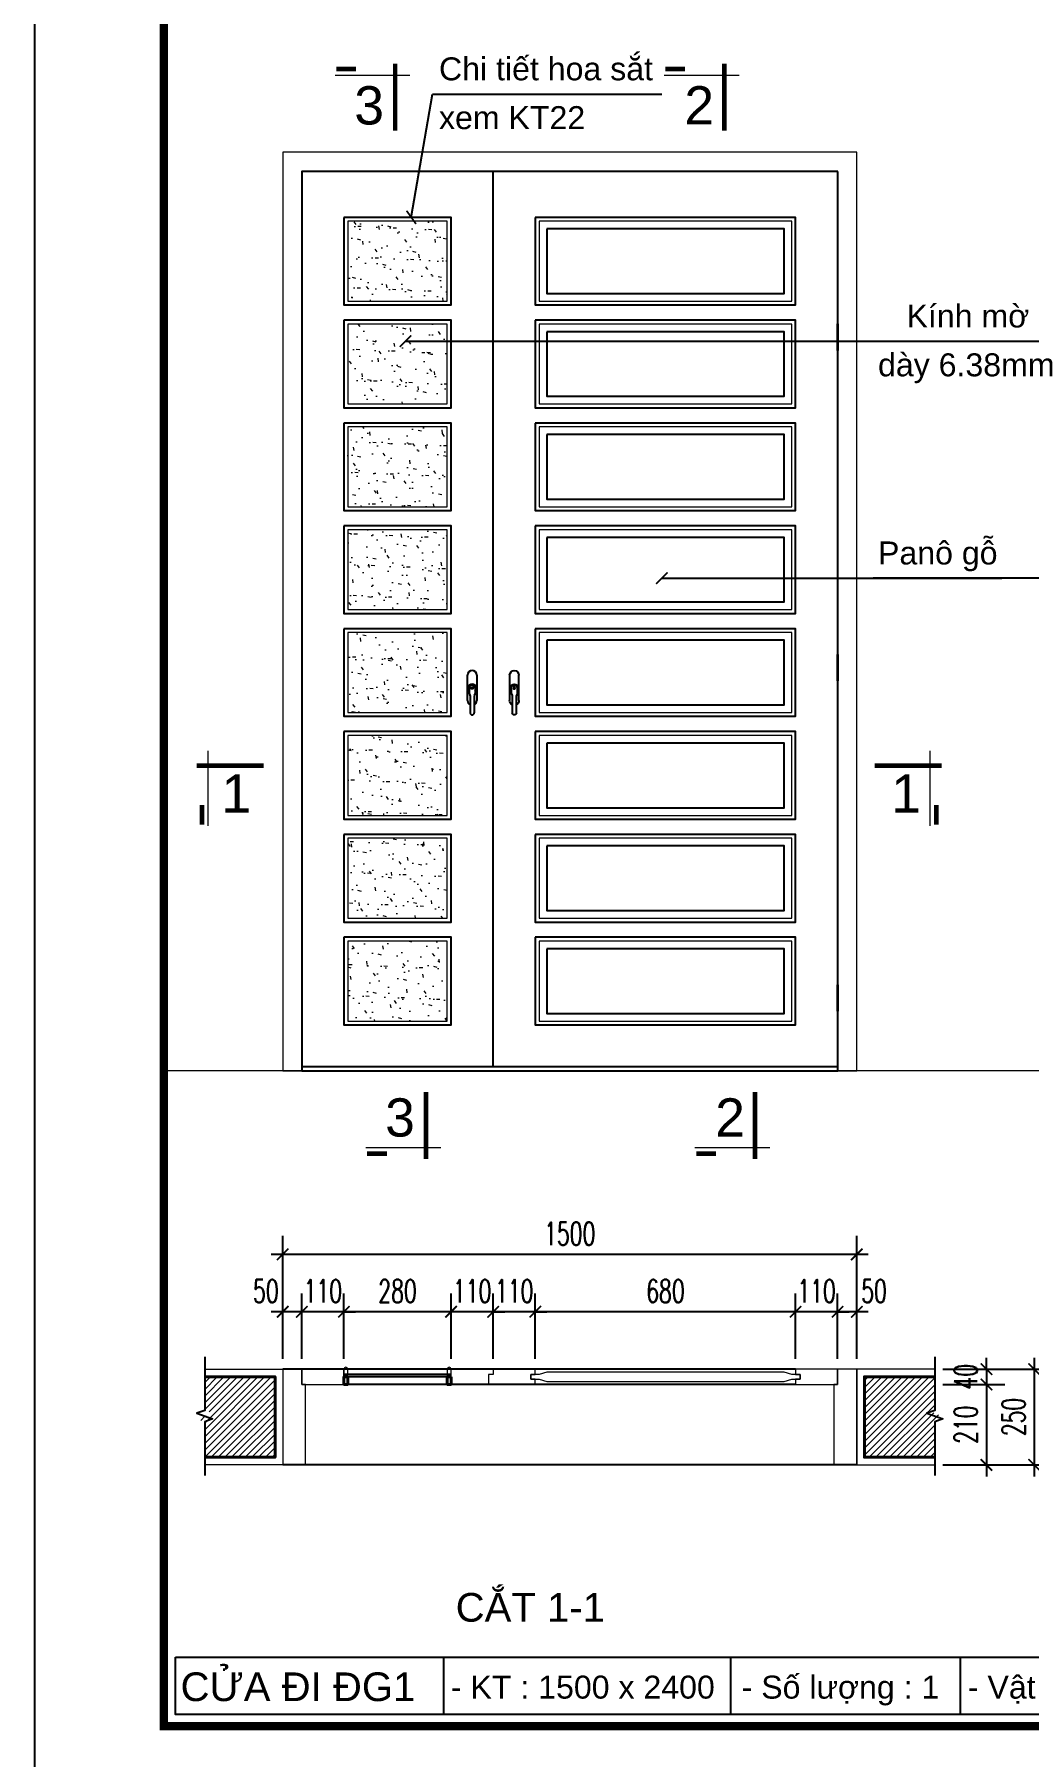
# Model space of a CAD drawing. Header units: millimetres. Extents: x -229618 to 2906, y -178063 to 96806.
# Drawn here: x -20344 to -17747, y -47989 to -43490 of the extents above; entities that cross this region are included whole.
import ezdxf
from ezdxf.enums import TextEntityAlignment as Align

# ---------------------------------------------------------------- set-up
doc = ezdxf.new("R2010")
doc.units = ezdxf.units.MM
doc.header["$LTSCALE"] = 200
doc.header["$MEASUREMENT"] = 0
doc.header["$PDMODE"] = 3
doc.header["$PDSIZE"] = 50
doc.layers.get('0').update_dxf_attribs({"color": 95, "linetype": 'CONTINUOUS'})
doc.layers.get('DEFPOINTS').update_dxf_attribs({"linetype": 'CONTINUOUS'})
for name, color, linetype, lineweight in [('cat', 1, 'CONTINUOUS', 40), ('hatch', 250, 'CONTINUOUS', 5), ('nho', 252, 'CONTINUOUS', 15), ('thay', 7, 'CONTINUOUS', 18)]:
    doc.layers.add(name, color=color, linetype=linetype, lineweight=lineweight)
for name, color, linetype in [('CUA', 145, 'CONTINUOUS'), ('DIM', 251, 'CONTINUOUS'), ('KHUNGTEN', 7, 'CONTINUOUS'), ('NOITHAT', 99, 'CONTINUOUS'), ('TEXT', 33, 'CONTINUOUS')]:
    doc.layers.add(name, color=color, linetype=linetype)
doc.layers.add('in', color=203, linetype='CONTINUOUS', lineweight=5, plot=False)
doc.styles.add('Aria H iso', font='Vharial_0.ttf')
doc.styles.add('Arial iso', font='vnarial_0.ttf')
doc.styles.add('Scale', font='vnsimli.shx', dxfattribs={"width": 0.65, "bigfont": 'bigfont.shx'})
doc.dimstyles.new('Scale', dxfattribs={"dimscale": 75, "dimtxt": 2, "dimasz": 1, "dimexe": 1.6, "dimexo": 0, "dimgap": 0.8, "dimtad": 1, "dimdec": 0, "dimzin": 0, "dimdsep": 46, "dimtxsty": 'Scale', "dimblk": 'ARCHTICK', "dimcen": 0.1, "dimdle": 1, "dimclrd": 256, "dimclre": 256, "dimclrt": 3, "dimadec": 0, "dimazin": 0, "dimtfac": 1, "dimtdec": 0, "dimtix": 1, "dimtmove": 2, "dimatfit": 3, "dimldrblk": 'ARCHTICK', "dimfxl": 0, "dimtolj": 1, "dimtzin": 0, "dimarcsym": 0})

# ---------------------------------------------------------------- blocks, each defined once
blk = doc.blocks.new('KhungA3')
at = {"layer": 'DEFPOINTS', "color": 8}
blk.add_lwpolyline([(-3.74, 3.81), (416.31, 3.81), (416.31, 300.81), (-3.74, 300.81)], close=True, dxfattribs=at)
at = {"layer": 'KHUNGTEN', "color": 4, "const_width": 0.724}
blk.add_lwpolyline([(7.54, 8.99), (411.13, 8.99), (411.13, 295.64), (7.54, 295.64)], close=True, dxfattribs=at)
blk = doc.blocks.new('cactn')
at = {"layer": 'thay', "ltscale": 600}
blk.add_line((-9225, 9972), (-9225, -2458), dxfattribs=at)
at = {"layer": 'thay', "ltscale": 600, "const_width": 762}
for points in [[(-10263, 9771), (-10263, 6486)], [(0, 0), (-11114, 0)]]:
    blk.add_lwpolyline(points, dxfattribs=at)
at = {"layer": 'TEXT', "style": 'Aria H iso'}
blk.add_attdef('A', text='', height=6350, dxfattribs=at).set_placement((-4573, 4581), align=Align.MIDDLE_CENTER)
blk = doc.blocks.new('cactd')
at = {"layer": 'thay', "ltscale": 600}
blk.add_line((-9972, -9225), (2458, -9225), dxfattribs=at)
at = {"layer": 'thay', "ltscale": 600, "const_width": 762}
for points in [[(0, 0), (0, -11114)], [(-9771, -10263), (-6486, -10263)]]:
    blk.add_lwpolyline(points, dxfattribs=at)
at = {"layer": 'TEXT', "style": 'Aria H iso'}
blk.add_attdef('1', text='', height=6350, dxfattribs=at).set_placement((-4149, -4127), align=Align.MIDDLE_CENTER)
blk = doc.blocks.new('tay nam')
at = {"ltscale": 0.5}
for p, q in [((-7.7, 0), (-7.7, -14.7)), ((7.7, 0), (7.7, -14.7)), ((-7.6, -15.4), (-5.6, -19.3)), ((-5.4, -19.9), (-5.4, -64.4)), ((5.4, -19.9), (5.4, -64.4)), ((7.6, -15.4), (5.6, -19.3))]:
    blk.add_line(p, q, dxfattribs=at)
for points in [[(-12, -7.7), (-12, 33.8)], [(12, 33.8), (12, -32.8)], [(-12, -32.8), (-12, -7.7)]]:
    blk.add_lwpolyline(points, dxfattribs=at)
blk.add_circle((0, 0), 2.19, dxfattribs=at)
for centre, radius, start, end in [((0, 33.8), 12, 0, 180), ((0, 0), 10.4, 318.259, 221.741), ((0, 0), 7.75, 0, 180), ((0, 0), 10.4, 318.259, 131.741), ((0, -32.8), 12, 180, 243.1549), ((-6.2, -14.7), 1.5, 180, 207.1927), ((-6.9, -19.9), 1.5, 0, 27.1927), ((6.9, -19.9), 1.5, 152.8073, 180), ((0, -32.8), 12, 296.8451, 0), ((6.2, -14.7), 1.5, 332.8073, 0), ((0, -64.4), 5.44, 180, 0)]:
    blk.add_arc(centre, radius, start, end, dxfattribs=at)
blk = doc.blocks.new('_ArchTick')
at = {"color": 0, "linetype": 'ByBlock', "const_width": 0.15}
blk.add_lwpolyline([(-0.5, -0.5), (0.5, 0.5)], dxfattribs=at)
blk = doc.blocks.new('*D742')
at = {"layer": 'DEFPOINTS', "color": 0}
for p in [(-18246, -46827.1), (-18246, -46950), (-18195.8, -46950)]:
    blk.add_point(p, dxfattribs=at)
at = {"layer": 'DIM', "linetype": 'Continuous', "lineweight": -2}
for p, q in [((-18246, -46950), (-18246, -46779.1)), ((-18195.8, -46950), (-18195.8, -46779.1)), ((-18165.8, -46827.1), (-18276, -46827.1))]:
    blk.add_line(p, q, dxfattribs=at)
at = {"layer": 'DIM', "lineweight": -2, "xscale": 30, "yscale": 30, "zscale": 30, "rotation": 180}
blk.add_blockref('_ArchTick', (-18246, -46827.1), dxfattribs=at)
at = {"layer": 'DIM', "lineweight": -2, "xscale": 30, "yscale": 30, "zscale": 30}
blk.add_blockref('_ArchTick', (-18195.8, -46827.1), dxfattribs=at)
at = {"layer": 'DIM', "color": 3, "insert": (-18150.7, -46773.1), "char_height": 60, "attachment_point": 5, "style": 'Scale'}
blk.add_mtext('\\A1;50', dxfattribs=at)
blk = doc.blocks.new('*D743')
at = {"layer": 'DEFPOINTS', "color": 0}
for p in [(-19695.8, -46677.1), (-19695.8, -46950), (-18195.8, -46950)]:
    blk.add_point(p, dxfattribs=at)
at = {"layer": 'DIM', "linetype": 'Continuous', "lineweight": -2}
for p, q in [((-19695.8, -46950), (-19695.8, -46629.1)), ((-18195.8, -46950), (-18195.8, -46629.1)), ((-18165.8, -46677.1), (-19725.8, -46677.1))]:
    blk.add_line(p, q, dxfattribs=at)
at = {"layer": 'DIM', "lineweight": -2, "xscale": 30, "yscale": 30, "zscale": 30, "rotation": 180}
blk.add_blockref('_ArchTick', (-19695.8, -46677.1), dxfattribs=at)
at = {"layer": 'DIM', "lineweight": -2, "xscale": 30, "yscale": 30, "zscale": 30}
blk.add_blockref('_ArchTick', (-18195.8, -46677.1), dxfattribs=at)
at = {"layer": 'DIM', "color": 3, "insert": (-18945.8, -46623.1), "char_height": 60, "attachment_point": 5, "style": 'Scale'}
blk.add_mtext('\\A1;1500', dxfattribs=at)
blk = doc.blocks.new('*D744')
at = {"layer": 'DEFPOINTS', "color": 0}
for p in [(-18355.8, -46827.1), (-18355.8, -46950), (-18246, -46950)]:
    blk.add_point(p, dxfattribs=at)
at = {"layer": 'DIM', "linetype": 'Continuous', "lineweight": -2}
for p, q in [((-18355.8, -46950), (-18355.8, -46779.1)), ((-18246, -46950), (-18246, -46779.1)), ((-18355.8, -46827.1), (-18385.8, -46827.1)), ((-18246, -46827.1), (-18355.8, -46827.1)), ((-18246, -46827.1), (-18216, -46827.1))]:
    blk.add_line(p, q, dxfattribs=at)
at = {"layer": 'DIM', "lineweight": -2, "xscale": 30, "yscale": 30, "zscale": 30}
blk.add_blockref('_ArchTick', (-18355.8, -46827.1), dxfattribs=at)
at = {"layer": 'DIM', "lineweight": -2, "xscale": 30, "yscale": 30, "zscale": 30, "rotation": 180}
blk.add_blockref('_ArchTick', (-18246, -46827.1), dxfattribs=at)
at = {"layer": 'DIM', "color": 3, "insert": (-18300.9, -46773.1), "char_height": 60, "attachment_point": 5, "style": 'Scale'}
blk.add_mtext('\\A1;110', dxfattribs=at)
blk = doc.blocks.new('*D745')
at = {"layer": 'DEFPOINTS', "color": 0}
for p in [(-19035.8, -46827.1), (-19035.8, -46950), (-18355.8, -46950)]:
    blk.add_point(p, dxfattribs=at)
at = {"layer": 'DIM', "linetype": 'Continuous', "lineweight": -2}
for p, q in [((-19035.8, -46950), (-19035.8, -46779.1)), ((-18355.8, -46950), (-18355.8, -46779.1)), ((-18325.8, -46827.1), (-19065.8, -46827.1))]:
    blk.add_line(p, q, dxfattribs=at)
at = {"layer": 'DIM', "lineweight": -2, "xscale": 30, "yscale": 30, "zscale": 30, "rotation": 180}
blk.add_blockref('_ArchTick', (-19035.8, -46827.1), dxfattribs=at)
at = {"layer": 'DIM', "lineweight": -2, "xscale": 30, "yscale": 30, "zscale": 30}
blk.add_blockref('_ArchTick', (-18355.8, -46827.1), dxfattribs=at)
at = {"layer": 'DIM', "color": 3, "insert": (-18695.8, -46773.1), "char_height": 60, "attachment_point": 5, "style": 'Scale'}
blk.add_mtext('\\A1;680', dxfattribs=at)
blk = doc.blocks.new('*D746')
at = {"layer": 'DEFPOINTS', "color": 0}
for p in [(-19145.8, -46827.1), (-19145.8, -46950), (-19035.8, -46950)]:
    blk.add_point(p, dxfattribs=at)
at = {"layer": 'DIM', "linetype": 'Continuous', "lineweight": -2}
for p, q in [((-19145.8, -46950), (-19145.8, -46779.1)), ((-19035.8, -46950), (-19035.8, -46779.1)), ((-19145.8, -46827.1), (-19175.8, -46827.1)), ((-19035.8, -46827.1), (-19145.8, -46827.1)), ((-19035.8, -46827.1), (-19005.8, -46827.1))]:
    blk.add_line(p, q, dxfattribs=at)
at = {"layer": 'DIM', "lineweight": -2, "xscale": 30, "yscale": 30, "zscale": 30}
blk.add_blockref('_ArchTick', (-19145.8, -46827.1), dxfattribs=at)
at = {"layer": 'DIM', "lineweight": -2, "xscale": 30, "yscale": 30, "zscale": 30, "rotation": 180}
blk.add_blockref('_ArchTick', (-19035.8, -46827.1), dxfattribs=at)
at = {"layer": 'DIM', "color": 3, "insert": (-19090.8, -46773.1), "char_height": 60, "attachment_point": 5, "style": 'Scale'}
blk.add_mtext('\\A1;110', dxfattribs=at)
blk = doc.blocks.new('*D747')
at = {"layer": 'DEFPOINTS', "color": 0}
for p in [(-19255.8, -46827.1), (-19255.8, -46950), (-19145.8, -46950)]:
    blk.add_point(p, dxfattribs=at)
at = {"layer": 'DIM', "linetype": 'Continuous', "lineweight": -2}
for p, q in [((-19255.8, -46950), (-19255.8, -46779.1)), ((-19145.8, -46950), (-19145.8, -46779.1)), ((-19255.8, -46827.1), (-19285.8, -46827.1)), ((-19145.8, -46827.1), (-19255.8, -46827.1)), ((-19145.8, -46827.1), (-19115.8, -46827.1))]:
    blk.add_line(p, q, dxfattribs=at)
at = {"layer": 'DIM', "lineweight": -2, "xscale": 30, "yscale": 30, "zscale": 30}
blk.add_blockref('_ArchTick', (-19255.8, -46827.1), dxfattribs=at)
at = {"layer": 'DIM', "lineweight": -2, "xscale": 30, "yscale": 30, "zscale": 30, "rotation": 180}
blk.add_blockref('_ArchTick', (-19145.8, -46827.1), dxfattribs=at)
at = {"layer": 'DIM', "color": 3, "insert": (-19200.8, -46773.1), "char_height": 60, "attachment_point": 5, "style": 'Scale'}
blk.add_mtext('\\A1;110', dxfattribs=at)
blk = doc.blocks.new('*D748')
at = {"layer": 'DEFPOINTS', "color": 0}
for p in [(-19535.8, -46827.1), (-19535.8, -46950), (-19255.8, -46950)]:
    blk.add_point(p, dxfattribs=at)
at = {"layer": 'DIM', "linetype": 'Continuous', "lineweight": -2}
for p, q in [((-19535.8, -46950), (-19535.8, -46779.1)), ((-19255.8, -46950), (-19255.8, -46779.1)), ((-19225.8, -46827.1), (-19565.8, -46827.1))]:
    blk.add_line(p, q, dxfattribs=at)
at = {"layer": 'DIM', "lineweight": -2, "xscale": 30, "yscale": 30, "zscale": 30, "rotation": 180}
blk.add_blockref('_ArchTick', (-19535.8, -46827.1), dxfattribs=at)
at = {"layer": 'DIM', "lineweight": -2, "xscale": 30, "yscale": 30, "zscale": 30}
blk.add_blockref('_ArchTick', (-19255.8, -46827.1), dxfattribs=at)
at = {"layer": 'DIM', "color": 3, "insert": (-19395.8, -46773.1), "char_height": 60, "attachment_point": 5, "style": 'Scale'}
blk.add_mtext('\\A1;280', dxfattribs=at)
blk = doc.blocks.new('*D749')
at = {"layer": 'DEFPOINTS', "color": 0}
for p in [(-19645.8, -46827.1), (-19645.8, -46950), (-19535.8, -46950)]:
    blk.add_point(p, dxfattribs=at)
at = {"layer": 'DIM', "linetype": 'Continuous', "lineweight": -2}
for p, q in [((-19645.8, -46950), (-19645.8, -46779.1)), ((-19535.8, -46950), (-19535.8, -46779.1)), ((-19645.8, -46827.1), (-19675.8, -46827.1)), ((-19535.8, -46827.1), (-19645.8, -46827.1)), ((-19535.8, -46827.1), (-19505.8, -46827.1))]:
    blk.add_line(p, q, dxfattribs=at)
at = {"layer": 'DIM', "lineweight": -2, "xscale": 30, "yscale": 30, "zscale": 30}
blk.add_blockref('_ArchTick', (-19645.8, -46827.1), dxfattribs=at)
at = {"layer": 'DIM', "lineweight": -2, "xscale": 30, "yscale": 30, "zscale": 30, "rotation": 180}
blk.add_blockref('_ArchTick', (-19535.8, -46827.1), dxfattribs=at)
at = {"layer": 'DIM', "color": 3, "insert": (-19590.8, -46773.1), "char_height": 60, "attachment_point": 5, "style": 'Scale'}
blk.add_mtext('\\A1;110', dxfattribs=at)
blk = doc.blocks.new('*D750')
at = {"layer": 'DEFPOINTS', "color": 0}
for p in [(-19695.8, -46827.1), (-19695.8, -46950), (-19645.8, -46950)]:
    blk.add_point(p, dxfattribs=at)
at = {"layer": 'DIM', "linetype": 'Continuous', "lineweight": -2}
for p, q in [((-19695.8, -46950), (-19695.8, -46779.1)), ((-19645.8, -46950), (-19645.8, -46779.1)), ((-19615.8, -46827.1), (-19725.8, -46827.1))]:
    blk.add_line(p, q, dxfattribs=at)
at = {"layer": 'DIM', "lineweight": -2, "xscale": 30, "yscale": 30, "zscale": 30, "rotation": 180}
blk.add_blockref('_ArchTick', (-19695.8, -46827.1), dxfattribs=at)
at = {"layer": 'DIM', "lineweight": -2, "xscale": 30, "yscale": 30, "zscale": 30}
blk.add_blockref('_ArchTick', (-19645.8, -46827.1), dxfattribs=at)
at = {"layer": 'DIM', "color": 3, "insert": (-19739.7, -46773.1), "char_height": 60, "attachment_point": 5, "style": 'Scale'}
blk.add_mtext('\\A1;50', dxfattribs=at)
blk = doc.blocks.new('*D754')
at = {"layer": 'DEFPOINTS', "color": 0}
for p in [(-17970.7, -46977.1), (-17970.7, -47017.1), (-17857.3, -47017.1)]:
    blk.add_point(p, dxfattribs=at)
at = {"layer": 'DIM', "linetype": 'Continuous', "lineweight": -2}
for p, q in [((-17970.7, -46977.1), (-17809.3, -46977.1)), ((-17857.3, -46977.1), (-17857.3, -46947.1)), ((-17857.3, -46977.1), (-17857.3, -47017.1)), ((-17970.7, -47017.1), (-17809.3, -47017.1)), ((-17857.3, -47017.1), (-17857.3, -47047.1))]:
    blk.add_line(p, q, dxfattribs=at)
at = {"layer": 'DIM', "lineweight": -2, "xscale": 30, "yscale": 30, "zscale": 30}
for p, rotation in [((-17857.3, -46977.1), 270), ((-17857.3, -47017.1), 90)]:
    blk.add_blockref('_ArchTick', p, dxfattribs=dict(at, rotation=rotation))
at = {"layer": 'DIM', "color": 3, "insert": (-17911.3, -46997.1), "char_height": 60, "attachment_point": 5, "rotation": 90, "style": 'Scale'}
blk.add_mtext('\\A1;40', dxfattribs=at)
blk = doc.blocks.new('*D755')
at = {"layer": 'DEFPOINTS', "color": 0}
for p in [(-17970.7, -47017.1), (-17970.7, -47227.1), (-17857.3, -47227.1)]:
    blk.add_point(p, dxfattribs=at)
at = {"layer": 'DIM', "linetype": 'Continuous', "lineweight": -2}
for p, q in [((-17970.7, -47017.1), (-17809.3, -47017.1)), ((-17857.3, -46987.1), (-17857.3, -47257.1)), ((-17970.7, -47227.1), (-17809.3, -47227.1))]:
    blk.add_line(p, q, dxfattribs=at)
at = {"layer": 'DIM', "lineweight": -2, "xscale": 30, "yscale": 30, "zscale": 30}
for p, rotation in [((-17857.3, -47017.1), 90), ((-17857.3, -47227.1), 270)]:
    blk.add_blockref('_ArchTick', p, dxfattribs=dict(at, rotation=rotation))
at = {"layer": 'DIM', "color": 3, "insert": (-17911.3, -47122.1), "char_height": 60, "attachment_point": 5, "rotation": 90, "style": 'Scale'}
blk.add_mtext('\\A1;210', dxfattribs=at)
blk = doc.blocks.new('*D756')
at = {"layer": 'DEFPOINTS', "color": 0}
for p in [(-17970.7, -46977.1), (-17970.7, -47227.1), (-17732.3, -47227.1)]:
    blk.add_point(p, dxfattribs=at)
at = {"layer": 'DIM', "linetype": 'Continuous', "lineweight": -2}
for p, q in [((-17970.7, -46977.1), (-17684.3, -46977.1)), ((-17732.3, -46947.1), (-17732.3, -47257.1)), ((-17970.7, -47227.1), (-17684.3, -47227.1))]:
    blk.add_line(p, q, dxfattribs=at)
at = {"layer": 'DIM', "lineweight": -2, "xscale": 30, "yscale": 30, "zscale": 30}
for p, rotation in [((-17732.3, -46977.1), 90), ((-17732.3, -47227.1), 270)]:
    blk.add_blockref('_ArchTick', p, dxfattribs=dict(at, rotation=rotation))
at = {"layer": 'DIM', "color": 3, "insert": (-17786.3, -47102.1), "char_height": 60, "attachment_point": 5, "rotation": 90, "style": 'Scale'}
blk.add_mtext('\\A1;250', dxfattribs=at)

msp = doc.modelspace()

# ---------------------------------------------------------------- hatches: boundary and pattern name
at = {"layer": 'hatch', "linetype": 'Continuous'}
h = msp.add_hatch(dxfattribs=at)
h.set_pattern_fill('CATTHO', color=256, scale=30, angle=45, style=0)
h.set_pattern_definition([(97.5, (-19265.8, -46067.48), (42.2104, 39.5378), [9, -45.6, 0, -51, 0, -48.75]), (127.5, (-19265.8, -46067.48), (22.324, 97.4094), [9, -24.6, 0, -41.1, 0, -15.75]), (167.5, (-19239.706, -46093.57), (-65.9409, 66.181), [9, -15, 0, -54, 0, -70.5]), (177.5, (-19239.706, -46093.57), (-45.1513, 82.388), [9, -7.5, 0, -35.4, 0, -40.5])])
h.paths.add_polyline_path([(-19525.8, -45858.7), (-19525.8, -46067.5), (-19265.8, -46067.5), (-19265.8, -45858.7)])
h.paths.add_polyline_path([(-19525.8, -45590), (-19525.8, -45798.7), (-19265.8, -45798.7), (-19265.8, -45590)])
h.paths.add_polyline_path([(-19525.8, -45321.2), (-19525.8, -45530), (-19265.8, -45530), (-19265.8, -45321.2)])
h.paths.add_polyline_path([(-19525.8, -45052.5), (-19525.8, -45261.2), (-19265.8, -45261.2), (-19265.8, -45052.5)])
h.paths.add_polyline_path([(-19525.8, -44783.7), (-19525.8, -44992.5), (-19265.8, -44992.5), (-19265.8, -44783.7)])
h.paths.add_polyline_path([(-19525.8, -44515), (-19525.8, -44723.7), (-19265.8, -44723.7), (-19265.8, -44515)])
h.paths.add_polyline_path([(-19525.8, -44246.2), (-19525.8, -44455), (-19265.8, -44455), (-19265.8, -44246.2)])
h.paths.add_polyline_path([(-19525.8, -43977.5), (-19525.8, -44186.2), (-19265.8, -44186.2), (-19265.8, -43977.5)])
h = msp.add_hatch(dxfattribs=at)
h.set_pattern_fill('ANSI31', color=256, scale=100, style=0)
h.set_pattern_definition([(225, (153687.47, -29236.062), (8.8388348, -8.8388348), [])])
h.paths.add_polyline_path([(-19899.6, -47207.1), (-19715.8, -47207.1), (-19715.8, -46997.1), (-19899.6, -46997.1), (-19899.6, -47084.7), (-19879, -47092.2), (-19920.2, -47107.2), (-19899.6, -47114.7)])
h = msp.add_hatch(dxfattribs=at)
h.set_pattern_fill('ANSI31', color=256, scale=100, style=0)
h.set_pattern_definition([(225, (183185.19, -33029.357), (8.8388348, -8.8388348), [])])
h.paths.add_polyline_path([(-18175.8, -46997.1), (-17992, -46997.1), (-17992, -47085.6), (-18009.9, -47085.6), (-17977.6, -47097.9), (-17992, -47109.8), (-17992, -47207.1), (-18175.8, -47207.1)])

# ---------------------------------------------------------------- linework, layer by layer
at = {"layer": 'cat'}
for points in [[(-19899.6, -46997.1), (-19715.8, -46997.1), (-19715.8, -47207.1), (-19899.6, -47207.1)], [(-17992, -46997.1), (-18175.8, -46997.1), (-18175.8, -47207.1), (-17992, -47207.1)]]:
    msp.add_lwpolyline(points, dxfattribs=at)
at = {"layer": 'cat', "ltscale": 0.5}
for points in [[(-19525.8, -46997.1), (-19525.8, -47017.1), (-19535.8, -47017.1), (-19535.8, -46997.1)], [(-19255.8, -46997.1), (-19255.8, -47017.1), (-19265.8, -47017.1), (-19265.8, -46997.1)]]:
    msp.add_lwpolyline(points, close=True, dxfattribs=at)
at = {"layer": 'CUA'}
for p, q in [((-19145.8, -46187.5), (-19145.8, -43847.5)), ((-18245.8, -46187.5), (-19645.8, -46187.5))]:
    msp.add_line(p, q, dxfattribs=at)
at = {"layer": 'CUA', "linetype": 'Continuous'}
for p, q in [((-18355.8, -46977.1), (-19695.8, -46977.1)), ((-19255.8, -46991.1), (-19535.8, -46991.1)), ((-19255.8, -46997.1), (-19535.8, -46997.1)), ((-18355.8, -47017.1), (-19535.8, -47017.1)), ((-18195.8, -47227.1), (-19695.8, -47227.1))]:
    msp.add_line(p, q, dxfattribs=at)
at = {"layer": 'CUA'}
for points in [[(-18245.8, -43847.5), (-19645.8, -43847.5), (-19645.8, -46197.5), (-18245.8, -46197.5)], [(-19005.8, -43997.5), (-19005.8, -44166.2), (-18385.8, -44166.2), (-18385.8, -43997.5)], [(-19005.8, -44266.2), (-19005.8, -44435), (-18385.8, -44435), (-18385.8, -44266.2)], [(-19005.8, -44535), (-19005.8, -44703.7), (-18385.8, -44703.7), (-18385.8, -44535)], [(-19005.8, -44803.7), (-19005.8, -44972.5), (-18385.8, -44972.5), (-18385.8, -44803.7)], [(-19005.8, -45072.5), (-19005.8, -45241.2), (-18385.8, -45241.2), (-18385.8, -45072.5)], [(-19005.8, -45341.2), (-19005.8, -45510), (-18385.8, -45510), (-18385.8, -45341.2)], [(-19005.8, -45610), (-19005.8, -45778.7), (-18385.8, -45778.7), (-18385.8, -45610)], [(-19005.8, -45878.7), (-19005.8, -46047.5), (-18385.8, -46047.5), (-18385.8, -45878.7)]]:
    msp.add_lwpolyline(points, close=True, dxfattribs=at)
for points in [[(-19535.8, -43967.5), (-19535.8, -44196.2), (-19255.8, -44196.2), (-19255.8, -43967.5), (-19535.8, -43967.5)], [(-19035.8, -43967.5), (-19035.8, -44196.2), (-18355.8, -44196.2), (-18355.8, -43967.5), (-19035.8, -43967.5)], [(-19535.8, -44236.2), (-19535.8, -44465), (-19255.8, -44465), (-19255.8, -44236.2), (-19535.8, -44236.2)], [(-19035.8, -44236.2), (-19035.8, -44465), (-18355.8, -44465), (-18355.8, -44236.2), (-19035.8, -44236.2)], [(-19535.8, -44505), (-19535.8, -44733.7), (-19255.8, -44733.7), (-19255.8, -44505), (-19535.8, -44505)], [(-19035.8, -44505), (-19035.8, -44733.7), (-18355.8, -44733.7), (-18355.8, -44505), (-19035.8, -44505)], [(-19535.8, -44773.7), (-19535.8, -45002.5), (-19255.8, -45002.5), (-19255.8, -44773.7), (-19535.8, -44773.7)], [(-19035.8, -44773.7), (-19035.8, -45002.5), (-18355.8, -45002.5), (-18355.8, -44773.7), (-19035.8, -44773.7)], [(-19535.8, -45042.5), (-19535.8, -45271.2), (-19255.8, -45271.2), (-19255.8, -45042.5), (-19535.8, -45042.5)], [(-19035.8, -45042.5), (-19035.8, -45271.2), (-18355.8, -45271.2), (-18355.8, -45042.5), (-19035.8, -45042.5)], [(-19535.8, -45311.2), (-19535.8, -45540), (-19255.8, -45540), (-19255.8, -45311.2), (-19535.8, -45311.2)], [(-19035.8, -45311.2), (-19035.8, -45540), (-18355.8, -45540), (-18355.8, -45311.2), (-19035.8, -45311.2)], [(-19535.8, -45580), (-19535.8, -45808.7), (-19255.8, -45808.7), (-19255.8, -45580), (-19535.8, -45580)], [(-19035.8, -45580), (-19035.8, -45808.7), (-18355.8, -45808.7), (-18355.8, -45580), (-19035.8, -45580)], [(-19535.8, -45848.7), (-19535.8, -46077.5), (-19255.8, -46077.5), (-19255.8, -45848.7), (-19535.8, -45848.7)], [(-19035.8, -45848.7), (-19035.8, -46077.5), (-18355.8, -46077.5), (-18355.8, -45848.7), (-19035.8, -45848.7)]]:
    msp.add_lwpolyline(points, dxfattribs=at)
at = {"layer": 'CUA', "const_width": 7.5}
for points in [[(-18245.8, -44315.6), (-18245.8, -44245.6)], [(-18245.8, -45179), (-18245.8, -45109)], [(-18245.8, -46042.5), (-18245.8, -45972.5)]]:
    msp.add_lwpolyline(points, dxfattribs=at)
at = {"layer": 'CUA', "linetype": 'Continuous'}
for points in [[(-19975.9, -47729.8), (-15696.8, -47729.8), (-15696.8, -47879.8), (-19975.9, -47879.8)], [(-19975.9, -47729.8), (-19275.9, -47729.8), (-19275.9, -47879.8), (-19975.9, -47879.8)], [(-19975.9, -47729.8), (-18525.9, -47729.8), (-18525.9, -47879.8), (-19975.9, -47879.8)], [(-19975.9, -47729.8), (-17925.9, -47729.8), (-17925.9, -47879.8), (-19975.9, -47879.8)], [(-19975.9, -47729.8), (-15696.8, -47729.8), (-15696.8, -47879.8), (-19975.9, -47879.8)]]:
    msp.add_lwpolyline(points, close=True, dxfattribs=at)
at = {"layer": 'DIM', "linetype": 'Continuous'}
for points in [[(-19899.6, -46944.7), (-19899.6, -47084.7), (-19920.2, -47092.2), (-19879, -47107.2), (-19899.6, -47114.7), (-19899.6, -47254.7)], [(-17992, -46944.7), (-17992, -47084.7), (-18012.6, -47092.2), (-17971.4, -47107.2), (-17992, -47114.7), (-17992, -47254.7)]]:
    msp.add_lwpolyline(points, dxfattribs=at)
at = {"layer": 'hatch'}
for points in [[(-19525.8, -43977.5), (-19525.8, -44186.2), (-19265.8, -44186.2), (-19265.8, -43977.5)], [(-19025.8, -43977.5), (-19025.8, -44186.2), (-18365.8, -44186.2), (-18365.8, -43977.5)], [(-19525.8, -44246.2), (-19525.8, -44455), (-19265.8, -44455), (-19265.8, -44246.2)], [(-19025.8, -44246.2), (-19025.8, -44455), (-18365.8, -44455), (-18365.8, -44246.2)], [(-19525.8, -44515), (-19525.8, -44723.7), (-19265.8, -44723.7), (-19265.8, -44515)], [(-19025.8, -44515), (-19025.8, -44723.7), (-18365.8, -44723.7), (-18365.8, -44515)], [(-19525.8, -44783.7), (-19525.8, -44992.5), (-19265.8, -44992.5), (-19265.8, -44783.7)], [(-19025.8, -44783.7), (-19025.8, -44992.5), (-18365.8, -44992.5), (-18365.8, -44783.7)], [(-19525.8, -45052.5), (-19525.8, -45261.2), (-19265.8, -45261.2), (-19265.8, -45052.5)], [(-19025.8, -45052.5), (-19025.8, -45261.2), (-18365.8, -45261.2), (-18365.8, -45052.5)], [(-19525.8, -45321.2), (-19525.8, -45530), (-19265.8, -45530), (-19265.8, -45321.2)], [(-19025.8, -45321.2), (-19025.8, -45530), (-18365.8, -45530), (-18365.8, -45321.2)], [(-19525.8, -45590), (-19525.8, -45798.7), (-19265.8, -45798.7), (-19265.8, -45590)], [(-19025.8, -45590), (-19025.8, -45798.7), (-18365.8, -45798.7), (-18365.8, -45590)], [(-19525.8, -45858.7), (-19525.8, -46067.5), (-19265.8, -46067.5), (-19265.8, -45858.7)], [(-19025.8, -45858.7), (-19025.8, -46067.5), (-18365.8, -46067.5), (-18365.8, -45858.7)]]:
    msp.add_lwpolyline(points, close=True, dxfattribs=at)
at = {"layer": 'hatch', "ltscale": 0.5}
for points in [[(-19899.6, -46977.1), (-19695.8, -46977.1), (-19695.8, -47227.1), (-19899.6, -47227.1)], [(-17992, -46977.1), (-18195.8, -46977.1), (-18195.8, -47227.1), (-17992, -47227.1)]]:
    msp.add_lwpolyline(points, dxfattribs=at)
at = {"layer": 'in', "linetype": 'Continuous'}
msp.add_lwpolyline([(-20344.3, -39154.9), (-7743, -39154.9), (-7743, -48064.9), (-20344.3, -48064.9)], close=True, dxfattribs=at)
at = {"layer": 'nho', "ltscale": 0.3}
msp.add_line((-9278.3, -46197.5), (-20005.9, -46197.5), dxfattribs=at)
at = {"layer": 'thay', "linetype": 'Continuous'}
for points in [[(-18195.8, -43797.5), (-19695.8, -43797.5), (-19695.8, -46197.5), (-18195.8, -46197.5)], [(-19695.8, -47227.1), (-19635.8, -47227.1), (-19635.8, -47017.1), (-19645.8, -47017.1), (-19645.8, -46977.1), (-19695.8, -46977.1)], [(-18343.8, -47003.1), (-18355.8, -47003.1), (-18355.8, -47017.1), (-18246, -47017.1), (-18246, -46977.1), (-18355.8, -46977.1), (-18355.8, -46991.1), (-18343.8, -46991.1)], [(-18255.8, -47227.1), (-18195.8, -47227.1), (-18195.8, -46977.1), (-18246, -46977.1), (-18246, -47017.1), (-18255.8, -47017.1)], [(-19047.8, -47003.1), (-19025.8, -47003.1), (-19005.8, -47009.1), (-19005.8, -47009.1), (-18385.8, -47009.1), (-18365.8, -47003.1), (-18343.8, -47003.1), (-18343.8, -46991.1), (-18365.8, -46991.1), (-18385.8, -46985.1), (-19005.8, -46985.1), (-19005.8, -46985.1), (-19025.8, -46991.1), (-19047.8, -46991.1)]]:
    msp.add_lwpolyline(points, close=True, dxfattribs=at)
at = {"layer": 'thay'}
for points in [[(-19645.8, -47017.1), (-19535.8, -47017.1), (-19535.8, -46977.1), (-19645.8, -46977.1)], [(-19255.8, -47017.1), (-19255.8, -46977.1), (-19145.8, -46977.1), (-19145.8, -46991.1), (-19157.8, -46991.1), (-19157.8, -47017.1)]]:
    msp.add_lwpolyline(points, close=True, dxfattribs=at)
at = {"layer": 'thay', "linetype": 'Continuous'}
for points in [[(-19535.8, -46977.1), (-19535.8, -46991.1), (-19525.8, -46991.1), (-19525.8, -46977.1, 1)], [(-19265.8, -46977.1), (-19265.8, -46991.1), (-19255.8, -46991.1), (-19255.8, -46977.1, 1)]]:
    msp.add_lwpolyline(points, format="xyb", close=True, dxfattribs=at)
msp.add_lwpolyline([(-19157.8, -46991.1), (-19157.8, -47017.1), (-19035.8, -47017.1), (-19035.8, -47003.1), (-19047.8, -47003.1), (-19047.8, -46991.1), (-19035.8, -46991.1), (-19035.8, -46977.1), (-19145.8, -46977.1), (-19145.8, -46991.1), (-19157.8, -46991.1)], dxfattribs=at)

# ---------------------------------------------------------------- block references
at = {"layer": 'NOITHAT', "linetype": 'Continuous'}
msp.add_blockref('tay nam', (-19200.8, -45197.5), dxfattribs=at)
at = {"layer": 'NOITHAT', "linetype": 'Continuous', "xscale": -1}
msp.add_blockref('tay nam', (-19090.8, -45197.5), dxfattribs=at)
at = {"layer": 'thay', "xscale": 30, "yscale": 30, "zscale": 30.00000000000013}
msp.add_blockref('KhungA3', (-20232.2, -48179.3), dxfattribs=at)
at = {"layer": 'thay', "linetype": 'Continuous'}
ref = msp.add_blockref('cactd', (-19401.9, -43741.1), dxfattribs=dict(at, xscale=-0.015748031437397, yscale=0.015748031437397, zscale=0.0157480314960628, rotation=180))
ref.add_attrib('1', '3', dxfattribs={"layer": 'TEXT', "height": 100, "style": 'Aria H iso'}).set_placement((-19469.9, -43674.8), align=Align.MIDDLE_CENTER)
ref = msp.add_blockref('cactd', (-18542.3, -43741.1), dxfattribs=dict(at, xscale=-0.015748031437397, yscale=0.015748031437397, zscale=0.0157480314960628, rotation=180))
ref.add_attrib('1', '2', dxfattribs={"layer": 'TEXT', "height": 100, "style": 'Aria H iso'}).set_placement((-18607.6, -43674.8), align=Align.MIDDLE_CENTER)
ref = msp.add_blockref('cactn', (-19745.1, -45400.4), dxfattribs=dict(at, xscale=-0.015748031437397, yscale=0.015748031437397, zscale=0.0157480314960628, rotation=180))
ref.add_attrib('A', '1', dxfattribs={"layer": 'TEXT', "height": 100, "style": 'Aria H iso'}).set_placement((-19817.1, -45472.9), align=Align.MIDDLE_CENTER)
ref = msp.add_blockref('cactn', (-18149.5, -45400.4), dxfattribs=dict(at, xscale=0.015748031437397, yscale=0.015748031437397, zscale=0.0157480314960628, rotation=180))
ref.add_attrib('A', '1', dxfattribs={"layer": 'TEXT', "height": 100, "style": 'Aria H iso'}).set_placement((-18067, -45472.9), align=Align.MIDDLE_CENTER)
ref = msp.add_blockref('cactd', (-19321.3, -46252.6), dxfattribs=dict(at, xscale=0.015748031437397, yscale=0.015748031437397, zscale=0.0157480314960628))
ref.add_attrib('1', '3', dxfattribs={"layer": 'TEXT', "height": 100, "style": 'Aria H iso'}).set_placement((-19389.3, -46319.4), align=Align.MIDDLE_CENTER)
ref = msp.add_blockref('cactd', (-18461.6, -46252.6), dxfattribs=dict(at, xscale=0.015748031437397, yscale=0.015748031437397, zscale=0.0157480314960628))
ref.add_attrib('1', '2', dxfattribs={"layer": 'TEXT', "height": 100, "style": 'Aria H iso'}).set_placement((-18527, -46319.4), align=Align.MIDDLE_CENTER)

# ---------------------------------------------------------------- texts
at = {"layer": 'TEXT', "linetype": 'Continuous', "style": 'Arial iso'}
for s, p in [('Chi tiÕt hoa s¾t', (-19287.4, -43609.4)), ('xem KT22', (-19287.4, -43736.9)), ('KÝnh mê', (-18065.9, -44255.2)), ('dµy 6.38mm', (-18140.4, -44382.8)), ('Pan« gç', (-18140.4, -44874.4)), ('- KT : 1500 x 2400', (-19256.4, -47837.9)), ('- Sè l\xadîng : 1', (-18496.7, -47837.9)), ('- VËt liÖu : cöa gç', (-17905.7, -47837.9))]:
    msp.add_text(s, height=60, dxfattribs=at).set_placement(p)
at = {"layer": 'TEXT', "linetype": 'Continuous', "style": 'Aria H iso'}
for s, p in [('c¾t 1-1', (-19048.8, -47636.9)), ('cöa ®i ®g1', (-19655.9, -47844.4))]:
    msp.add_text(s, height=75, dxfattribs=at).set_placement(p, align=Align.CENTER)

# ---------------------------------------------------------------- dimensions: what is measured, and where the dimension line sits
at = {"layer": 'DIM'}
for base, p1, p2, angle, picture, middle in [((-19695.8, -46677.1), (-18195.8, -46950), (-19695.8, -46950), 180, '*D743', (-18945.8, -46623.1)), ((-19645.8, -46827.1), (-19535.8, -46950), (-19645.8, -46950), 180, '*D749', (-19590.8, -46773.1)), ((-19535.8, -46827.1), (-19255.8, -46950), (-19535.8, -46950), 180, '*D748', (-19395.8, -46773.1)), ((-19255.8, -46827.1), (-19145.8, -46950), (-19255.8, -46950), 180, '*D747', (-19200.8, -46773.1)), ((-19145.8, -46827.1), (-19035.8, -46950), (-19145.8, -46950), 180, '*D746', (-19090.8, -46773.1)), ((-19035.8, -46827.1), (-18355.8, -46950), (-19035.8, -46950), 180, '*D745', (-18695.8, -46773.1)), ((-18355.8, -46827.1), (-18246, -46950), (-18355.8, -46950), 180, '*D744', (-18300.9, -46773.1)), ((-17857.3, -47017.1), (-17970.7, -46977.1), (-17970.7, -47017.1), 270, '*D754', (-17911.3, -46997.1)), ((-17732.3, -47227.1), (-17970.7, -46977.1), (-17970.7, -47227.1), 270, '*D756', (-17786.3, -47102.1)), ((-17857.3, -47227.1), (-17970.7, -47017.1), (-17970.7, -47227.1), 270, '*D755', (-17911.3, -47122.1))]:
    dim = msp.add_linear_dim(base=base, p1=p1, p2=p2, angle=angle, dimstyle='Scale', override={"dimscale": 30, "dimfxl": 70}, dxfattribs=at)
    dim.commit()
    dim.dimension.update_dxf_attribs({"geometry": picture, "text_midpoint": middle})
for base, p1, p2, picture, middle in [((-19695.8, -46827.1), (-19645.8, -46950), (-19695.8, -46950), '*D750', (-19739.7, -46773.1)), ((-18246, -46827.1), (-18195.8, -46950), (-18246, -46950), '*D742', (-18150.7, -46773.1))]:
    dim = msp.add_linear_dim(base=base, p1=p1, p2=p2, angle=180, dimstyle='Scale', override={"dimscale": 30, "dimfxl": 70}, dxfattribs=at)
    dim.commit()
    dim.dimension.update_dxf_attribs({"geometry": picture, "text_midpoint": middle, "dimtype": 160})

# ---------------------------------------------------------------- leaders
for points, override in [([(-19359.8, -43967.5), (-19304.6, -43645.2), (-18704.9, -43645.2)], {"dimscale": 30, "dimtad": 0, "dimfxl": 70}), ([(-19374.8, -44291), (-17684.6, -44291)], {"dimscale": 30, "dimgap": 0.7, "dimtad": 0, "dimfxl": 70}), ([(-17333.1, -44910.2), (-18152.9, -44910.2)], {"dimscale": 30, "dimgap": 0.7, "dimtad": 0, "dimfxl": 70})]:
    msp.add_leader(points, dimstyle='Scale', override=override, dxfattribs=at)
at = {"layer": 'DIM', "linetype": 'Continuous'}
msp.add_leader([(-18705.1, -44910.2), (-17816.6, -44910.2)], dimstyle='Scale', override={"dimscale": 30, "dimgap": 0.7, "dimtad": 0, "dimfxl": 70}, dxfattribs=at)

doc.saveas('drawing.dxf')
